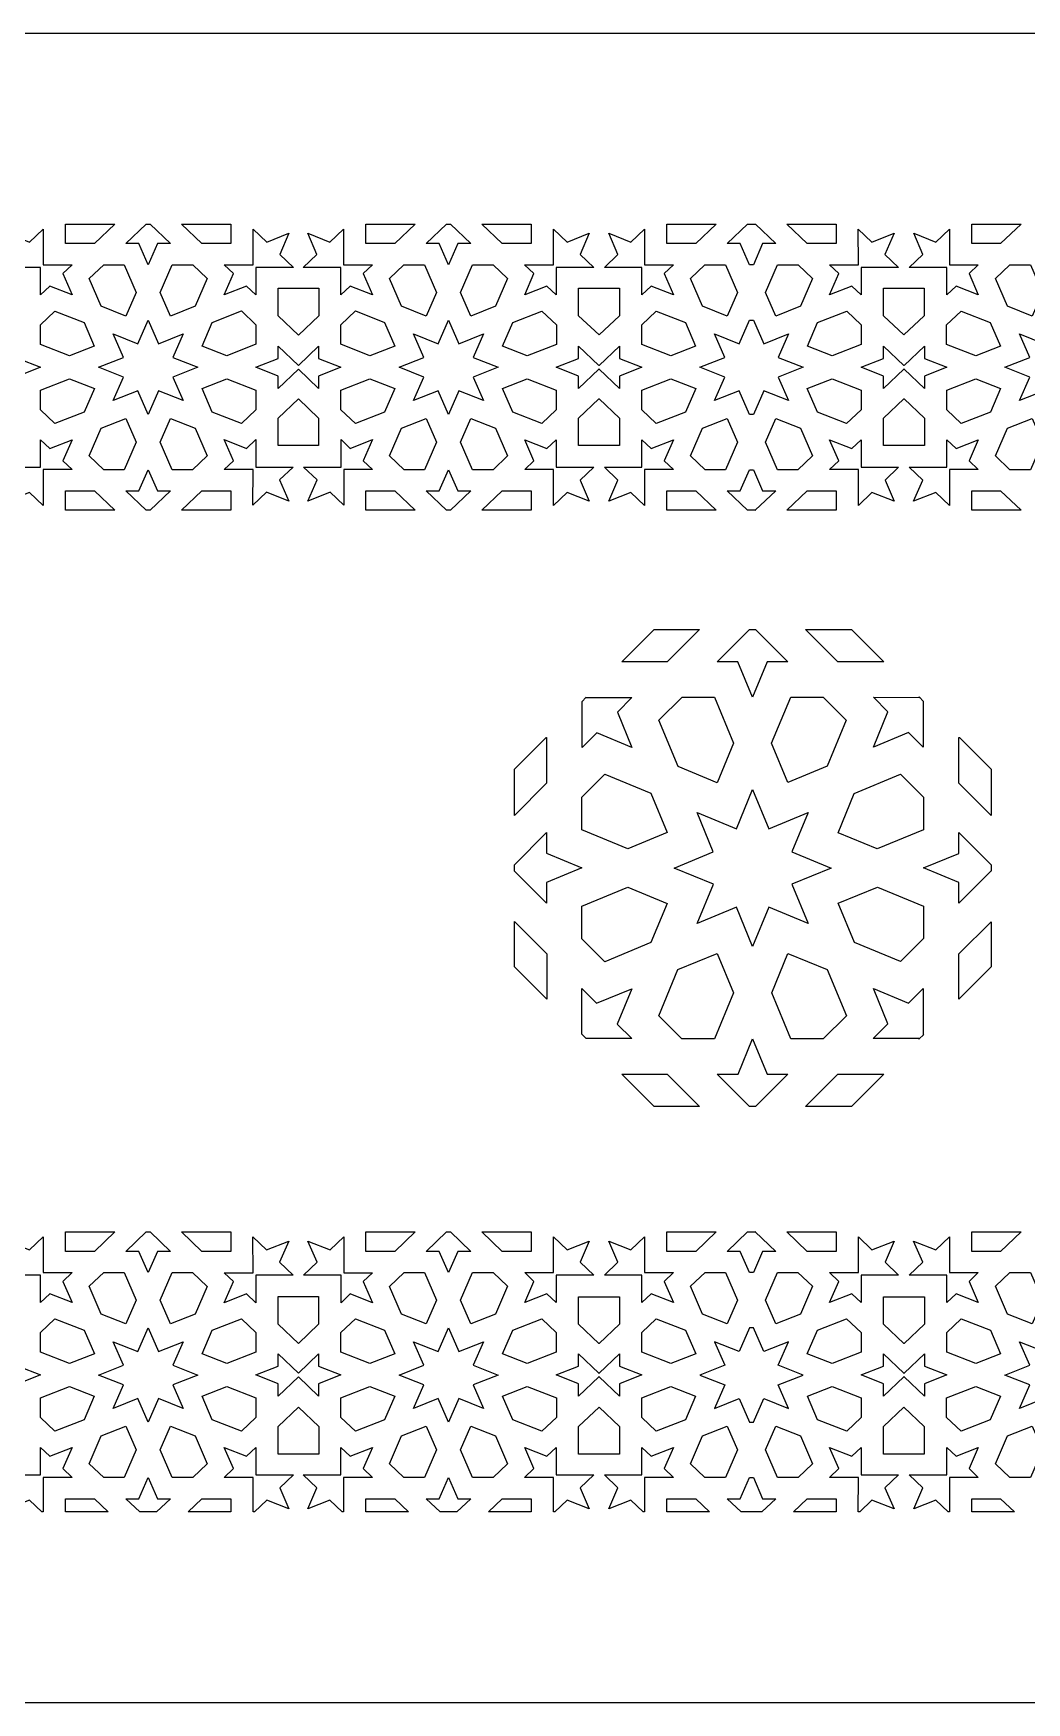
# Model space of a CAD drawing. Extents: x -445 to 445, y -175 to 175.
# Drawn here: x -150.9 to 57.4, y -175 to 175 of the extents above; entities that cross this region are included whole.
import ezdxf

# ---------------------------------------------------------------- set-up
doc = ezdxf.new("R2010")
doc.units = 0
doc.header["$MEASUREMENT"] = 0
doc.layers.add('LAYER_1', color=18, linetype='CONTINUOUS')

msp = doc.modelspace()

# ---------------------------------------------------------------- linework, layer by layer
at = {"layer": 'LAYER_1'}
for points in [[(-445, -175), (445, -175), (445, 175), (-445, 175)], [(-148.78, 126.46), (-142.74, 126.46), (-144.68, 124.62), (-142.75, 120.18), (-147.41, 122.02), (-149.35, 120.18), (-149.34, 125.93), (-157.22, 125.93), (-154.37, 128.64), (-156.3, 133.08), (-151.64, 131.24), (-148.78, 133.96)], [(-138.06, 130.93), (-144.12, 130.93), (-144.12, 135), (-133.78, 135)], [(-126.39, 134.99), (-122.11, 130.93), (-124.85, 130.93), (-126.79, 126.49), (-128.72, 130.93), (-131.45, 130.93), (-127.18, 134.99), (-127.19, 135), (-126.38, 135)], [(-109.45, 130.93), (-115.51, 130.93), (-119.79, 135), (-109.45, 135)], [(-101.92, 131.24), (-97.26, 133.08), (-99.19, 128.64), (-96.33, 125.92), (-104.22, 125.93), (-104.22, 120.18), (-106.15, 122.02), (-110.82, 120.19), (-108.88, 124.62), (-110.82, 126.47), (-104.78, 126.46), (-104.77, 133.95)], [(-85.81, 126.46), (-79.77, 126.47), (-81.71, 124.62), (-79.78, 120.19), (-84.44, 122.02), (-86.37, 120.18), (-86.37, 125.93), (-94.26, 125.92), (-91.4, 128.64), (-93.33, 133.08), (-88.67, 131.24), (-85.82, 133.95)], [(-75.08, 130.93), (-81.14, 130.93), (-81.14, 135), (-70.8, 135)], [(-63.41, 134.99), (-59.14, 130.93), (-61.87, 130.93), (-63.8, 126.49), (-65.74, 130.93), (-68.48, 130.93), (-64.2, 134.99), (-64.21, 135), (-63.4, 135)], [(-46.47, 130.93), (-52.53, 130.93), (-56.81, 135), (-46.47, 135)], [(-38.95, 131.24), (-34.29, 133.08), (-36.22, 128.64), (-33.37, 125.93), (-41.25, 125.93), (-41.24, 120.18), (-43.18, 122.02), (-47.84, 120.18), (-45.91, 124.62), (-47.85, 126.46), (-41.81, 126.46), (-41.81, 133.96)], [(-22.69, 126.46), (-16.65, 126.46), (-18.59, 124.62), (-16.66, 120.18), (-21.32, 122.02), (-23.26, 120.18), (-23.25, 125.93), (-31.13, 125.93), (-28.28, 128.64), (-30.21, 133.08), (-25.55, 131.24), (-22.69, 133.96)], [(-11.97, 130.93), (-18.03, 130.93), (-18.03, 135), (-7.69, 135)], [(0.53, 134.99), (4.8, 130.93), (2.06, 130.93), (0.13, 126.49), (0.13, 126.49), (-0.7, 126.49), (-0.7, 126.49), (-2.63, 130.93), (-5.37, 130.93), (-1.09, 134.99), (-1.1, 135), (0.54, 135)], [(17.47, 130.93), (11.4, 130.93), (7.12, 135), (17.47, 135)], [(24.98, 131.24), (29.64, 133.08), (27.71, 128.64), (30.56, 125.93), (22.69, 125.93), (22.69, 120.18), (20.76, 122.02), (16.09, 120.18), (18.02, 124.62), (16.09, 126.46), (22.13, 126.46), (22.12, 133.96)], [(41.24, 126.46), (47.28, 126.46), (45.34, 124.62), (47.28, 120.18), (42.61, 122.02), (40.68, 120.18), (40.68, 125.93), (32.81, 125.93), (35.66, 128.64), (33.73, 133.08), (38.39, 131.24), (41.25, 133.96)], [(51.96, 130.93), (45.9, 130.93), (45.9, 135), (56.24, 135)], [(-129.31, 120.68), (-131.47, 115.74), (-136.65, 117.78), (-139.18, 123.59), (-136.12, 126.49), (-131.84, 126.49)], [(-114.39, 123.59), (-116.92, 117.78), (-122.1, 115.74), (-124.26, 120.69), (-121.73, 126.49), (-117.44, 126.49)], [(-66.33, 120.69), (-68.49, 115.74), (-73.67, 117.78), (-76.2, 123.59), (-73.15, 126.49), (-68.86, 126.49)], [(-51.41, 123.59), (-53.94, 117.78), (-59.12, 115.74), (-61.28, 120.68), (-58.75, 126.49), (-54.47, 126.49)], [(-3.22, 120.68), (-5.38, 115.74), (-10.56, 117.78), (-13.09, 123.59), (-10.04, 126.49), (-5.75, 126.49)], [(12.52, 123.59), (10, 117.78), (4.81, 115.74), (2.66, 120.68), (5.18, 126.49), (9.47, 126.49)], [(60.71, 120.68), (58.56, 115.74), (53.37, 117.78), (50.85, 123.59), (53.9, 126.49), (58.19, 126.49)], [(-91.03, 115.81), (-95.29, 111.75), (-95.3, 111.76), (-95.3, 111.75), (-99.56, 115.81), (-99.56, 121.57), (-91.03, 121.57)], [(-27.98, 115.81), (-32.25, 111.76), (-36.53, 115.81), (-36.53, 121.58), (-27.98, 121.58)], [(35.96, 115.81), (31.68, 111.76), (27.41, 115.81), (27.41, 121.58), (35.96, 121.58)], [(-140.24, 114.38), (-138.09, 109.44), (-143.29, 107.39), (-149.4, 109.8), (-149.4, 113.88), (-146.34, 116.78)], [(-104.21, 113.91), (-104.2, 109.81), (-110.31, 107.4), (-115.49, 109.44), (-113.34, 114.39), (-107.24, 116.8)], [(-77.25, 114.39), (-75.1, 109.44), (-80.28, 107.4), (-86.39, 109.81), (-86.38, 113.91), (-83.35, 116.8)], [(-41.19, 113.88), (-41.19, 109.8), (-47.3, 107.39), (-52.5, 109.44), (-50.35, 114.38), (-44.25, 116.78)], [(-14.15, 114.38), (-12.01, 109.44), (-17.2, 107.39), (-23.31, 109.8), (-23.31, 113.88), (-20.25, 116.78)], [(22.74, 113.88), (22.74, 109.8), (16.64, 107.39), (11.44, 109.44), (13.59, 114.38), (19.69, 116.78)], [(49.78, 114.38), (51.93, 109.44), (46.73, 107.39), (40.63, 109.8), (40.63, 113.88), (43.68, 116.78)], [(-124.64, 109.94), (-119.45, 111.99), (-121.6, 107.05), (-116.4, 105), (-121.59, 102.95), (-119.44, 98.01), (-124.64, 100.06), (-126.79, 95.12), (-128.94, 100.06), (-134.13, 98.01), (-131.98, 102.95), (-137.17, 105), (-131.98, 107.05), (-134.13, 111.99), (-128.94, 109.94), (-126.79, 114.88)], [(-61.65, 109.94), (-56.46, 111.99), (-58.61, 107.05), (-53.42, 105), (-58.61, 102.95), (-56.46, 98.01), (-61.65, 100.06), (-63.8, 95.12), (-65.95, 100.06), (-71.15, 98.01), (-69, 102.95), (-74.19, 105), (-68.99, 107.05), (-71.14, 111.99), (-65.95, 109.94), (-63.8, 114.88)], [(-0.28, 95.12), (-0.7, 95.12), (-2.85, 100.06), (-8.04, 98.01), (-5.89, 102.95), (-11.08, 105), (-5.89, 107.05), (-8.04, 111.99), (-2.85, 109.94), (-0.7, 114.88), (-0.28, 114.88), (0.13, 114.88), (2.28, 109.94), (7.47, 111.99), (5.32, 107.05), (10.52, 105), (5.32, 102.95), (7.47, 98.01), (2.28, 100.06), (0.13, 95.12)], [(65.39, 109.94), (70.58, 111.99), (68.43, 107.05), (73.62, 105), (68.43, 102.95), (70.58, 98.01), (65.39, 100.06), (63.24, 95.12), (61.09, 100.06), (55.9, 98.01), (58.05, 102.95), (52.85, 105), (58.05, 107.05), (55.9, 111.99), (61.09, 109.94), (63.24, 114.88)], [(-154.04, 106.83), (-149.38, 104.99), (-154.04, 103.16), (-154.04, 100.55), (-158.31, 104.61), (-158.31, 104.62), (-158.34, 104.59), (-158.37, 104.62), (-158.37, 104.61), (-162.64, 100.55), (-162.64, 103.16), (-167.3, 104.99), (-162.64, 106.83), (-162.64, 109.44), (-158.37, 105.37), (-158.37, 105.38), (-158.37, 105.37), (-158.34, 105.4), (-158.31, 105.37), (-158.31, 105.38), (-158.31, 105.37), (-154.04, 109.44)], [(-91.05, 106.83), (-86.39, 104.99), (-91.05, 103.15), (-91.05, 100.55), (-95.3, 104.59), (-99.54, 100.55), (-99.54, 103.15), (-104.2, 104.99), (-99.54, 106.83), (-99.54, 109.43), (-95.3, 105.39), (-91.05, 109.43)], [(-27.95, 106.83), (-23.29, 104.99), (-27.95, 103.16), (-27.95, 100.55), (-32.22, 104.61), (-32.22, 104.62), (-32.25, 104.59), (-32.28, 104.62), (-32.28, 104.61), (-36.55, 100.55), (-36.55, 103.16), (-41.21, 104.99), (-36.55, 106.83), (-36.55, 109.44), (-32.28, 105.37), (-32.28, 105.38), (-32.28, 105.37), (-32.25, 105.4), (-32.22, 105.37), (-32.22, 105.38), (-32.22, 105.37), (-27.95, 109.44)], [(35.98, 106.83), (40.65, 104.99), (35.98, 103.16), (35.98, 100.55), (31.72, 104.61), (31.72, 104.62), (31.68, 104.59), (31.65, 104.62), (31.65, 104.61), (27.38, 100.55), (27.38, 103.16), (22.72, 104.99), (27.38, 106.83), (27.38, 109.44), (31.65, 105.37), (31.65, 105.38), (31.66, 105.37), (31.68, 105.4), (31.71, 105.37), (31.72, 105.38), (31.72, 105.37), (35.98, 109.44)], [(-138.07, 100.56), (-140.23, 95.61), (-146.33, 93.21), (-149.36, 96.09), (-149.36, 100.2), (-143.26, 102.6)], [(-104.2, 100.19), (-104.21, 96.08), (-107.24, 93.2), (-113.34, 95.6), (-115.49, 100.55), (-110.31, 102.59)], [(-75.1, 100.55), (-77.25, 95.6), (-83.35, 93.2), (-86.38, 96.08), (-86.39, 100.19), (-80.28, 102.59)], [(-41.23, 100.2), (-41.23, 96.09), (-44.26, 93.21), (-50.36, 95.61), (-52.52, 100.56), (-47.33, 102.6)], [(-11.98, 100.56), (-14.14, 95.61), (-20.24, 93.21), (-23.27, 96.09), (-23.27, 100.2), (-17.17, 102.6)], [(22.71, 100.2), (22.7, 96.09), (19.67, 93.21), (13.57, 95.61), (11.42, 100.56), (16.6, 102.6)], [(51.95, 100.56), (49.8, 95.61), (43.69, 93.21), (40.66, 96.09), (40.66, 100.2), (46.76, 102.6)], [(-91.05, 94.34), (-91.05, 88.57), (-99.54, 88.57), (-99.54, 94.34), (-95.3, 98.37)], [(-27.95, 94.34), (-27.95, 88.58), (-36.55, 88.58), (-36.55, 94.34), (-32.28, 98.4), (-32.25, 98.37), (-32.23, 98.4)], [(35.98, 94.34), (35.98, 88.58), (27.39, 88.58), (27.39, 94.34), (31.66, 98.4), (31.68, 98.37), (31.71, 98.4)], [(-129.3, 89.31), (-131.83, 83.5), (-136.12, 83.5), (-139.17, 86.4), (-136.64, 92.21), (-131.46, 94.25)], [(-116.93, 92.22), (-114.41, 86.41), (-117.46, 83.51), (-121.74, 83.51), (-124.27, 89.32), (-122.12, 94.26)], [(-66.32, 89.32), (-68.85, 83.51), (-73.13, 83.51), (-76.18, 86.41), (-73.66, 92.22), (-68.47, 94.26)], [(-53.95, 92.21), (-51.42, 86.4), (-54.47, 83.5), (-58.76, 83.5), (-61.29, 89.31), (-59.13, 94.25)], [(-3.21, 89.31), (-5.74, 83.5), (-10.03, 83.5), (-13.08, 86.4), (-10.55, 92.21), (-5.37, 94.25)], [(9.99, 92.21), (12.52, 86.4), (9.46, 83.5), (5.18, 83.5), (2.65, 89.31), (4.8, 94.25)], [(60.72, 89.31), (58.19, 83.5), (53.91, 83.5), (50.85, 86.4), (53.38, 92.21), (58.57, 94.25)], [(-147.41, 87.97), (-142.75, 89.81), (-144.68, 85.37), (-142.75, 83.53), (-148.78, 83.53), (-148.78, 76.03), (-151.64, 78.75), (-156.3, 76.91), (-154.37, 81.34), (-157.22, 84.06), (-149.35, 84.06), (-149.35, 89.81)], [(-104.24, 84.08), (-96.37, 84.08), (-99.22, 81.37), (-97.29, 76.93), (-101.95, 78.77), (-104.81, 76.05), (-104.8, 83.55), (-110.84, 83.55), (-108.91, 85.39), (-110.84, 89.83), (-106.17, 87.99), (-104.24, 89.83)], [(-84.42, 87.99), (-79.75, 89.83), (-81.68, 85.39), (-79.75, 83.55), (-85.79, 83.55), (-85.78, 76.05), (-88.64, 78.77), (-93.3, 76.93), (-91.37, 81.37), (-94.22, 84.08), (-86.35, 84.08), (-86.35, 89.83)], [(-41.24, 84.06), (-33.37, 84.06), (-36.22, 81.34), (-34.29, 76.91), (-38.95, 78.75), (-41.81, 76.03), (-41.81, 83.53), (-47.84, 83.53), (-45.91, 85.37), (-47.84, 89.81), (-43.18, 87.97), (-41.24, 89.81)], [(-21.33, 87.97), (-16.66, 89.81), (-18.59, 85.37), (-16.66, 83.53), (-22.7, 83.53), (-22.69, 76.03), (-25.55, 78.75), (-30.21, 76.91), (-28.28, 81.34), (-31.13, 84.06), (-23.26, 84.06), (-23.26, 89.81)], [(22.69, 84.06), (30.57, 84.06), (27.72, 81.34), (29.65, 76.91), (24.98, 78.75), (22.13, 76.03), (22.13, 83.53), (16.09, 83.53), (18.03, 85.37), (16.1, 89.81), (20.76, 87.97), (22.7, 89.81)], [(42.61, 87.97), (47.27, 89.81), (45.34, 85.37), (47.28, 83.53), (41.24, 83.53), (41.24, 76.03), (38.38, 78.75), (33.72, 76.91), (35.65, 81.34), (32.8, 84.06), (40.68, 84.06), (40.67, 89.81)], [(-124.85, 79.07), (-122.11, 79.07), (-126.39, 75.01), (-126.37, 75), (-127.19, 75), (-127.18, 75.01), (-131.45, 79.07), (-128.72, 79.07), (-126.78, 83.51)], [(-61.87, 79.07), (-59.14, 79.07), (-63.41, 75.01), (-63.4, 75), (-64.22, 75), (-64.2, 75.01), (-68.48, 79.07), (-65.74, 79.07), (-63.81, 83.51)], [(2.06, 79.07), (4.8, 79.07), (0.52, 75.01), (0.54, 75), (-1.1, 75), (-1.09, 75.01), (-5.37, 79.07), (-2.63, 79.07), (-0.7, 83.51), (0.13, 83.51)], [(-133.79, 75), (-144.12, 75), (-144.12, 79.07), (-138.06, 79.07)], [(-109.45, 75), (-119.78, 75), (-115.51, 79.07), (-109.45, 79.07)], [(-70.81, 75), (-81.14, 75), (-81.14, 79.07), (-75.08, 79.07)], [(-46.47, 75), (-56.8, 75), (-52.53, 79.07), (-46.47, 79.07)], [(-7.7, 75), (-18.03, 75), (-18.03, 79.07), (-11.97, 79.07)], [(17.47, 75), (7.13, 75), (11.4, 79.07), (17.47, 79.07)], [(56.24, 75), (45.9, 75), (45.9, 79.07), (51.96, 79.07)], [(-17.94, 43.22), (-27.49, 43.22), (-20.71, 50), (-11.16, 50)], [(0.58, 49.98), (7.35, 43.21), (3.01, 43.21), (-0.05, 35.82), (-3.12, 43.21), (-7.46, 43.21), (-0.68, 49.98), (-0.7, 50), (0.59, 50)], [(27.45, 43.26), (27.45, 43.22), (17.83, 43.22), (11.06, 50), (20.71, 50)], [(-34.92, 35.75), (-25.34, 35.75), (-28.41, 32.68), (-25.35, 25.29), (-32.74, 28.35), (-35.82, 25.28), (-35.81, 34.86), (-35.85, 34.86), (-34.92, 35.79)], [(-4.04, 26.14), (-7.45, 17.89), (-15.68, 21.3), (-19.69, 30.98), (-14.84, 35.81), (-8.05, 35.81)], [(19.59, 30.99), (15.59, 21.32), (7.36, 17.91), (3.94, 26.16), (7.95, 35.83), (14.75, 35.83)], [(35.82, 34.89), (35.74, 34.89), (35.74, 25.31), (32.67, 28.39), (25.28, 25.32), (28.34, 32.72), (25.27, 35.79), (34.85, 35.78), (34.85, 35.87)], [(-43.27, 17.77), (-50, 11.04), (-50, 20.71), (-43.33, 27.38), (-43.27, 27.38)], [(50, 20.71), (50, 11.05), (49.96, 11.01), (43.18, 17.76), (43.18, 27.37), (43.34, 27.37)], [(-21.38, 15.66), (-17.97, 7.41), (-26.19, 4.01), (-35.87, 8.02), (-35.87, 14.86), (-31.06, 19.67)], [(35.76, 14.85), (35.76, 8), (26.08, 3.99), (17.86, 7.4), (21.27, 15.64), (30.95, 19.65)], [(3.36, 8.24), (11.6, 11.65), (8.19, 3.41), (16.42, 0), (8.19, -3.41), (11.6, -11.64), (3.36, -8.23), (-0.05, -16.47), (-3.46, -8.24), (-11.69, -11.65), (-8.28, -3.41), (-16.52, 0), (-8.29, 3.41), (-11.7, 11.65), (-3.46, 8.23), (-0.05, 16.47)], [(-43.27, 3.08), (-35.87, 0.02), (-43.27, -3.05), (-43.27, -7.39), (-50, -0.65), (-50, 0.68), (-43.27, 7.42)], [(49.95, 0.64), (49.95, 0.63), (50, 0.68), (50, -0.67), (49.96, -0.62), (49.95, -0.63), (49.95, -0.62), (43.18, -7.39), (43.18, -3.05), (35.78, 0.01), (43.18, 3.07), (43.18, 7.42)], [(-17.97, -7.41), (-21.38, -15.65), (-31.06, -19.66), (-35.87, -14.85), (-35.87, -8.01), (-26.19, -4)], [(35.81, -8), (35.81, -14.79), (30.97, -19.63), (21.29, -15.63), (17.89, -7.4), (26.13, -3.99)], [(-43.23, -18.01), (-43.23, -27.48), (-50, -20.71), (-50, -11.26), (-49.99, -11.25)], [(50, -20.71), (43.22, -27.49), (43.22, -18.02), (50, -11.26)], [(-4.06, -26.14), (-8.07, -35.82), (-14.87, -35.82), (-19.71, -30.98), (-15.7, -21.3), (-7.48, -17.9)], [(15.6, -21.3), (19.61, -30.98), (14.76, -35.82), (7.97, -35.82), (3.96, -26.14), (7.37, -17.9)], [(-32.78, -28.37), (-25.38, -25.31), (-28.45, -32.71), (-25.38, -35.78), (-34.94, -35.77), (-35.84, -34.87), (-35.85, -25.3)], [(35.73, -34.88), (35.83, -34.88), (34.84, -35.87), (34.84, -35.76), (25.26, -35.77), (28.33, -32.7), (25.27, -25.3), (32.67, -28.37), (35.74, -25.3)], [(3.01, -43.21), (7.36, -43.21), (0.58, -49.98), (0.59, -50), (-0.7, -50), (-0.68, -49.98), (-7.46, -43.21), (-3.11, -43.21), (-0.05, -35.82)], [(-11.15, -50), (-20.71, -50), (-27.5, -43.21), (-17.94, -43.21)], [(27.45, -43.26), (20.71, -50), (11.04, -50), (17.83, -43.21), (27.45, -43.21)], [(-138.06, -80.38), (-144.12, -80.38), (-144.12, -76.31), (-133.79, -76.31)], [(-126.39, -76.32), (-122.11, -80.38), (-124.85, -80.38), (-126.78, -84.82), (-128.72, -80.38), (-131.45, -80.38), (-127.18, -76.32), (-127.19, -76.31), (-126.37, -76.31)], [(-109.45, -80.38), (-115.51, -80.38), (-119.78, -76.31), (-109.45, -76.31)], [(-75.08, -80.38), (-81.14, -80.38), (-81.14, -76.31), (-70.81, -76.31)], [(-63.41, -76.32), (-59.14, -80.38), (-61.87, -80.38), (-63.81, -84.82), (-65.74, -80.38), (-68.48, -80.38), (-64.2, -76.32), (-64.22, -76.31), (-63.4, -76.31)], [(-46.47, -80.38), (-52.53, -80.38), (-56.8, -76.31), (-46.47, -76.31)], [(-11.97, -80.38), (-18.03, -80.38), (-18.03, -76.31), (-7.7, -76.31)], [(0.52, -76.32), (4.8, -80.38), (2.06, -80.38), (0.13, -84.82), (-0.7, -84.82), (-2.63, -80.38), (-5.37, -80.38), (-1.09, -76.32), (-1.1, -76.31), (0.54, -76.31)], [(17.47, -80.38), (11.4, -80.38), (7.13, -76.31), (17.47, -76.31)], [(51.96, -80.38), (45.9, -80.38), (45.9, -76.31), (56.24, -76.31)], [(-148.78, -84.84), (-142.75, -84.84), (-144.68, -86.68), (-142.75, -91.12), (-147.41, -89.28), (-149.35, -91.12), (-149.35, -85.37), (-157.22, -85.37), (-154.37, -82.66), (-156.3, -78.22), (-151.64, -80.06), (-148.78, -77.34)], [(-101.95, -80.08), (-97.29, -78.24), (-99.22, -82.68), (-96.37, -85.39), (-104.24, -85.4), (-104.24, -91.14), (-106.17, -89.3), (-110.84, -91.14), (-108.91, -86.7), (-110.84, -84.86), (-104.8, -84.86), (-104.81, -77.36)], [(-85.79, -84.86), (-79.75, -84.86), (-81.68, -86.7), (-79.75, -91.14), (-84.42, -89.3), (-86.35, -91.14), (-86.35, -85.4), (-94.22, -85.39), (-91.37, -82.68), (-93.3, -78.24), (-88.64, -80.08), (-85.78, -77.36)], [(-38.95, -80.06), (-34.29, -78.22), (-36.22, -82.66), (-33.37, -85.37), (-41.24, -85.37), (-41.24, -91.12), (-43.18, -89.28), (-47.84, -91.12), (-45.91, -86.68), (-47.84, -84.84), (-41.81, -84.84), (-41.81, -77.34)], [(-22.7, -84.84), (-16.66, -84.84), (-18.59, -86.68), (-16.66, -91.12), (-21.33, -89.28), (-23.26, -91.12), (-23.26, -85.37), (-31.13, -85.37), (-28.28, -82.66), (-30.21, -78.22), (-25.55, -80.06), (-22.69, -77.34)], [(24.98, -80.06), (29.65, -78.22), (27.72, -82.66), (30.57, -85.37), (22.69, -85.37), (22.7, -91.12), (20.76, -89.28), (16.1, -91.12), (18.03, -86.68), (16.09, -84.84), (22.13, -84.84), (22.13, -77.34)], [(41.24, -84.84), (47.28, -84.84), (45.34, -86.68), (47.27, -91.12), (42.61, -89.28), (40.67, -91.12), (40.68, -85.37), (32.8, -85.37), (35.65, -82.66), (33.72, -78.22), (38.38, -80.06), (41.24, -77.34)], [(-129.3, -90.62), (-131.46, -95.56), (-136.64, -93.52), (-139.17, -87.71), (-136.12, -84.81), (-131.83, -84.81)], [(-114.41, -87.73), (-116.93, -93.53), (-122.12, -95.58), (-124.27, -90.63), (-121.74, -84.82), (-117.46, -84.82)], [(-66.32, -90.63), (-68.47, -95.58), (-73.66, -93.53), (-76.18, -87.73), (-73.13, -84.82), (-68.85, -84.82)], [(-51.42, -87.71), (-53.95, -93.52), (-59.13, -95.56), (-61.29, -90.62), (-58.76, -84.81), (-54.47, -84.81)], [(-3.21, -90.62), (-5.37, -95.56), (-10.55, -93.52), (-13.08, -87.71), (-10.03, -84.81), (-5.74, -84.81)], [(12.52, -87.71), (9.99, -93.52), (4.8, -95.56), (2.65, -90.62), (5.18, -84.81), (9.46, -84.81)], [(60.72, -90.62), (58.57, -95.56), (53.38, -93.52), (50.85, -87.71), (53.91, -84.81), (58.19, -84.81)], [(-91.05, -95.65), (-95.3, -99.68), (-99.54, -95.65), (-99.54, -89.88), (-91.05, -89.88)], [(-27.95, -95.65), (-32.23, -99.71), (-32.25, -99.68), (-32.28, -99.71), (-36.55, -95.65), (-36.55, -89.89), (-27.95, -89.89)], [(35.98, -95.65), (31.71, -99.71), (31.68, -99.68), (31.66, -99.71), (27.39, -95.65), (27.39, -89.89), (35.98, -89.89)], [(-140.23, -96.92), (-138.07, -101.87), (-143.26, -103.91), (-149.36, -101.51), (-149.36, -97.4), (-146.33, -94.52)], [(-124.64, -101.37), (-119.44, -99.32), (-121.59, -104.26), (-116.4, -106.31), (-121.6, -108.36), (-119.45, -113.3), (-124.64, -111.26), (-126.79, -116.19), (-128.94, -111.25), (-134.13, -113.3), (-131.98, -108.36), (-137.17, -106.31), (-131.98, -104.26), (-134.13, -99.32), (-128.94, -101.37), (-126.79, -96.43)], [(-104.21, -97.39), (-104.2, -101.5), (-110.31, -103.91), (-115.49, -101.86), (-113.34, -96.92), (-107.24, -94.51)], [(-77.25, -96.92), (-75.1, -101.86), (-80.28, -103.91), (-86.39, -101.5), (-86.38, -97.39), (-83.35, -94.51)], [(-61.65, -101.37), (-56.46, -99.32), (-58.61, -104.26), (-53.42, -106.31), (-58.61, -108.36), (-56.46, -113.3), (-61.65, -111.25), (-63.8, -116.19), (-65.95, -111.26), (-71.14, -113.3), (-68.99, -108.36), (-74.19, -106.31), (-69, -104.26), (-71.15, -99.32), (-65.95, -101.37), (-63.8, -96.43)], [(-41.23, -97.4), (-41.23, -101.51), (-47.33, -103.91), (-52.52, -101.87), (-50.36, -96.92), (-44.26, -94.52)], [(-14.14, -96.92), (-11.98, -101.87), (-17.17, -103.91), (-23.27, -101.51), (-23.27, -97.4), (-20.24, -94.52)], [(-0.28, -96.43), (-0.7, -96.43), (-2.85, -101.37), (-8.04, -99.32), (-5.89, -104.26), (-11.08, -106.31), (-5.89, -108.36), (-8.04, -113.3), (-2.85, -111.25), (-0.7, -116.19), (-0.28, -116.19), (0.13, -116.19), (2.28, -111.25), (7.47, -113.3), (5.32, -108.36), (10.52, -106.31), (5.32, -104.26), (7.47, -99.32), (2.28, -101.37), (0.13, -96.43)], [(22.7, -97.4), (22.71, -101.51), (16.6, -103.91), (11.42, -101.87), (13.57, -96.92), (19.67, -94.52)], [(49.8, -96.92), (51.95, -101.87), (46.76, -103.91), (40.66, -101.51), (40.66, -97.4), (43.69, -94.52)], [(65.39, -101.37), (70.58, -99.32), (68.43, -104.26), (73.62, -106.31), (68.43, -108.36), (70.58, -113.3), (65.39, -111.26), (63.24, -116.19), (61.09, -111.25), (55.9, -113.3), (58.05, -108.36), (52.85, -106.31), (58.05, -104.26), (55.9, -99.32), (61.09, -101.37), (63.24, -96.43)], [(-154.04, -104.47), (-149.38, -106.3), (-154.04, -108.14), (-154.04, -110.75), (-158.31, -106.68), (-158.31, -106.69), (-158.31, -106.68), (-158.34, -106.71), (-158.37, -106.68), (-158.37, -106.69), (-158.37, -106.68), (-162.64, -110.75), (-162.64, -108.14), (-167.3, -106.3), (-162.64, -104.47), (-162.64, -101.86), (-158.37, -105.93), (-158.37, -105.93), (-158.34, -105.9), (-158.31, -105.93), (-158.31, -105.93), (-154.04, -101.86)], [(-91.05, -104.46), (-86.39, -106.3), (-91.05, -108.14), (-91.05, -110.75), (-95.3, -106.7), (-99.54, -110.75), (-99.54, -108.14), (-104.2, -106.3), (-99.54, -104.46), (-99.54, -101.86), (-95.3, -105.9), (-91.05, -101.86)], [(-27.95, -104.47), (-23.29, -106.3), (-27.95, -108.14), (-27.95, -110.75), (-32.22, -106.68), (-32.22, -106.69), (-32.22, -106.68), (-32.25, -106.71), (-32.28, -106.68), (-32.28, -106.69), (-32.28, -106.68), (-36.55, -110.75), (-36.55, -108.14), (-41.21, -106.3), (-36.55, -104.47), (-36.55, -101.86), (-32.28, -105.93), (-32.28, -105.93), (-32.25, -105.9), (-32.22, -105.93), (-32.22, -105.93), (-27.95, -101.86)], [(35.98, -104.47), (40.65, -106.3), (35.98, -108.14), (35.98, -110.75), (31.72, -106.68), (31.72, -106.69), (31.71, -106.68), (31.68, -106.71), (31.66, -106.68), (31.65, -106.69), (31.65, -106.68), (27.38, -110.75), (27.38, -108.14), (22.72, -106.3), (27.38, -104.47), (27.38, -101.86), (31.65, -105.93), (31.65, -105.93), (31.68, -105.9), (31.72, -105.93), (31.72, -105.93), (35.98, -101.86)], [(-138.09, -110.75), (-140.24, -115.69), (-146.34, -118.09), (-149.4, -115.19), (-149.4, -111.11), (-143.29, -108.7)], [(-104.2, -111.12), (-104.21, -115.22), (-107.24, -118.11), (-113.34, -115.7), (-115.49, -110.75), (-110.31, -108.71)], [(-75.1, -110.75), (-77.25, -115.7), (-83.35, -118.11), (-86.38, -115.22), (-86.39, -111.12), (-80.28, -108.71)], [(-41.19, -111.11), (-41.19, -115.19), (-44.25, -118.09), (-50.35, -115.69), (-52.5, -110.75), (-47.3, -108.7)], [(-12.01, -110.75), (-14.15, -115.69), (-20.25, -118.09), (-23.31, -115.19), (-23.31, -111.11), (-17.2, -108.7)], [(22.74, -111.11), (22.74, -115.19), (19.69, -118.09), (13.59, -115.69), (11.44, -110.75), (16.64, -108.7)], [(51.93, -110.75), (49.78, -115.69), (43.68, -118.09), (40.63, -115.19), (40.63, -111.11), (46.73, -108.7)], [(-91.03, -117.12), (-91.03, -122.88), (-99.56, -122.88), (-99.56, -117.12), (-95.3, -113.06), (-95.3, -113.07), (-95.29, -113.06)], [(-27.98, -117.12), (-27.98, -122.89), (-36.53, -122.89), (-36.53, -117.12), (-32.25, -113.07)], [(35.96, -117.12), (35.96, -122.89), (27.41, -122.89), (27.41, -117.12), (31.68, -113.07)], [(-129.31, -121.99), (-131.84, -127.8), (-136.12, -127.8), (-139.18, -124.9), (-136.65, -119.09), (-131.47, -117.05)], [(-116.92, -119.09), (-114.39, -124.9), (-117.44, -127.8), (-121.73, -127.8), (-124.26, -122), (-122.1, -117.05)], [(-66.33, -122), (-68.86, -127.8), (-73.15, -127.8), (-76.2, -124.9), (-73.67, -119.09), (-68.49, -117.05)], [(-53.94, -119.09), (-51.41, -124.9), (-54.47, -127.8), (-58.75, -127.8), (-61.28, -121.99), (-59.12, -117.05)], [(-3.22, -121.99), (-5.75, -127.8), (-10.04, -127.8), (-13.09, -124.9), (-10.56, -119.09), (-5.38, -117.05)], [(10, -119.09), (12.52, -124.9), (9.47, -127.8), (5.18, -127.8), (2.66, -121.99), (4.81, -117.05)], [(60.71, -121.99), (58.19, -127.8), (53.9, -127.8), (50.85, -124.9), (53.37, -119.09), (58.56, -117.05)], [(-147.41, -123.33), (-142.75, -121.49), (-144.68, -125.93), (-142.74, -127.77), (-148.78, -127.77), (-148.78, -135), (-149.07, -135), (-151.64, -132.55), (-156.3, -134.39), (-154.37, -129.96), (-157.22, -127.24), (-149.34, -127.24), (-149.35, -121.49)], [(-104.22, -127.24), (-96.33, -127.23), (-99.19, -129.95), (-97.26, -134.39), (-101.92, -132.55), (-104.49, -135), (-104.77, -135), (-104.78, -127.77), (-110.82, -127.78), (-108.88, -125.93), (-110.82, -121.5), (-106.15, -123.33), (-104.22, -121.49)], [(-84.44, -123.33), (-79.78, -121.5), (-81.71, -125.93), (-79.77, -127.78), (-85.81, -127.77), (-85.82, -135), (-86.1, -135), (-88.67, -132.55), (-93.33, -134.39), (-91.4, -129.95), (-94.26, -127.23), (-86.37, -127.24), (-86.37, -121.49)], [(-41.25, -127.24), (-33.37, -127.24), (-36.22, -129.96), (-34.29, -134.39), (-38.95, -132.55), (-41.52, -135), (-41.81, -135), (-41.81, -127.77), (-47.85, -127.77), (-45.91, -125.93), (-47.84, -121.49), (-43.18, -123.33), (-41.24, -121.49)], [(-21.32, -123.33), (-16.66, -121.49), (-18.59, -125.93), (-16.65, -127.77), (-22.69, -127.77), (-22.69, -135), (-22.98, -135), (-25.55, -132.55), (-30.21, -134.39), (-28.28, -129.96), (-31.13, -127.24), (-23.25, -127.24), (-23.26, -121.49)], [(22.69, -127.24), (30.56, -127.24), (27.71, -129.96), (29.64, -134.39), (24.98, -132.55), (22.41, -135), (22.12, -135), (22.13, -127.77), (16.09, -127.77), (18.02, -125.93), (16.09, -121.49), (20.76, -123.33), (22.69, -121.49)], [(42.61, -123.33), (47.28, -121.49), (45.34, -125.93), (47.28, -127.77), (41.24, -127.77), (41.25, -135), (40.96, -135), (38.39, -132.55), (33.73, -134.39), (35.66, -129.96), (32.81, -127.24), (40.68, -127.24), (40.68, -121.49)], [(-124.85, -132.24), (-122.11, -132.24), (-125.02, -135), (-128.55, -135), (-131.45, -132.24), (-128.72, -132.24), (-126.79, -127.8)], [(-61.87, -132.24), (-59.14, -132.24), (-62.04, -135), (-65.57, -135), (-68.48, -132.24), (-65.74, -132.24), (-63.8, -127.8)], [(2.06, -132.24), (4.8, -132.24), (1.89, -135), (-2.46, -135), (-5.37, -132.24), (-2.63, -132.24), (-0.7, -127.8), (-0.7, -127.8), (0.13, -127.8), (0.13, -127.8)], [(-135.16, -135), (-144.12, -135), (-144.12, -132.24), (-138.06, -132.24)], [(-109.45, -135), (-118.41, -135), (-115.51, -132.24), (-109.45, -132.24)], [(-72.18, -135), (-81.14, -135), (-81.14, -132.24), (-75.08, -132.24)], [(-46.47, -135), (-55.43, -135), (-52.53, -132.24), (-46.47, -132.24)], [(-9.07, -135), (-18.03, -135), (-18.03, -132.24), (-11.97, -132.24)], [(17.47, -135), (8.5, -135), (11.4, -132.24), (17.47, -132.24)], [(54.87, -135), (45.9, -135), (45.9, -132.24), (51.96, -132.24)]]:
    msp.add_lwpolyline(points, close=True, dxfattribs=at)

doc.saveas('drawing.dxf')
